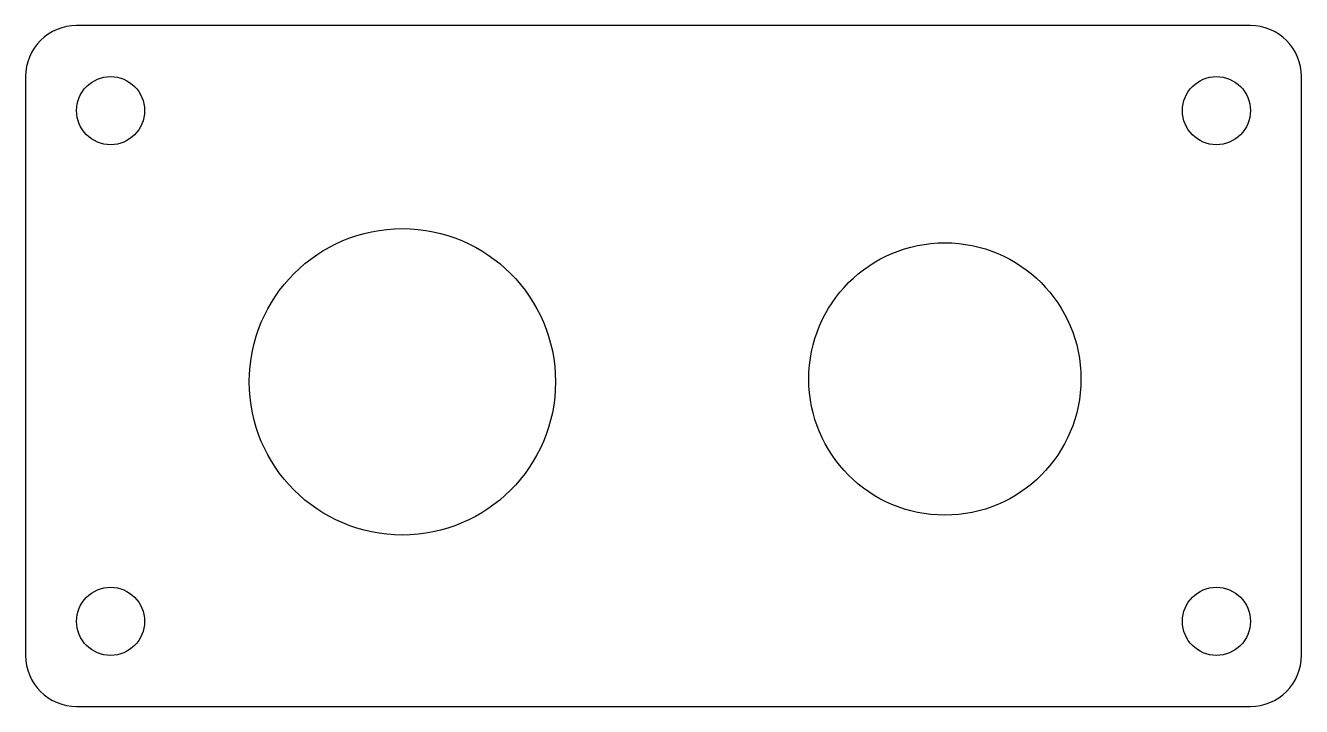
# Model space of a CAD drawing. Header units: millimetres. Extents: x 373.7 to 448.7, y -61.7 to -21.7.
import ezdxf

# ---------------------------------------------------------------- set-up
doc = ezdxf.new("R2010")
doc.units = ezdxf.units.MM
doc.layers.get('0').update_dxf_attribs({"linetype": 'CONTINUOUS'})

msp = doc.modelspace()

# ---------------------------------------------------------------- linework, layer by layer
msp.add_lwpolyline([(445.731, -61.697, 0.414214), (448.731, -58.697), (448.731, -24.697, 0.414214), (445.731, -21.697), (376.731, -21.697, 0.414214), (373.731, -24.697), (373.731, -58.697, 0.414214), (376.731, -61.697)], format="xyb", close=True)
for centre, radius in [((378.731, -26.697), 2), ((443.731, -26.697), 2), ((395.881, -42.627), 9), ((427.77, -42.458), 8), ((378.731, -56.697), 2), ((443.731, -56.697), 2)]:
    msp.add_circle(centre, radius)

doc.saveas('drawing.dxf')
